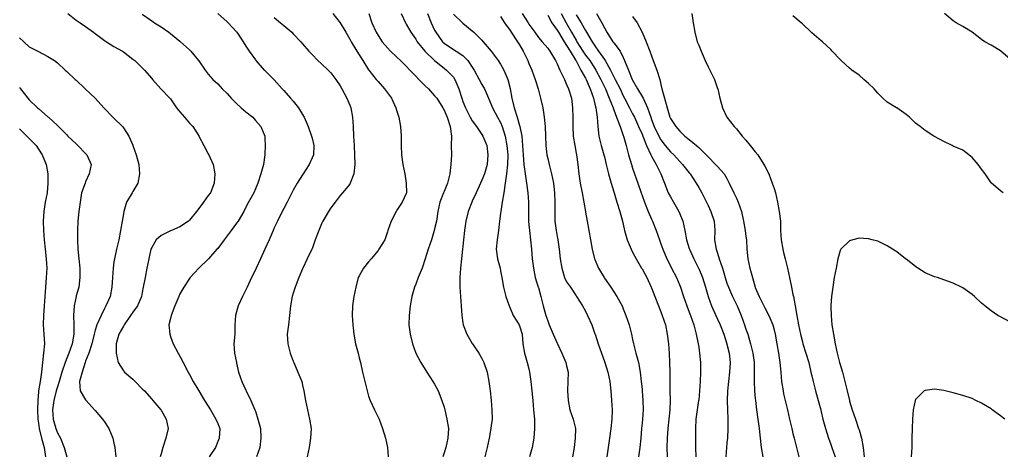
# Model space of a CAD drawing. Extents: x -280806 to 176394, y -263086 to 194114.
# Drawn here: x -280806 to -176438, y -73311 to -27130 of the extents above; entities that cross this region are included whole.
import ezdxf

# ---------------------------------------------------------------- set-up
doc = ezdxf.new("R2010")
doc.units = 0

msp = doc.modelspace()

# ---------------------------------------------------------------- linework, layer by layer
at = {"layer": 'CONTOURS'}
for points in [[(-275665.0519, -26464.7477, 466344), (-274790.3674, -27174.6574, 466344), (-274367.0306, -27467.3873, 466344), (-273787.7278, -27857.5922, 466344), (-272965.3469, -28469.9964, 466344), (-272785.0882, -28603.4378, 466344), (-271782.479, -29340.2614, 466344), (-271581.5549, -29472.636, 466344), (-270779.8394, -29987.1994, 466344), (-269881.5938, -30475.2756, 466344), (-269777.1998, -30536.9366, 466344), (-268774.5602, -31313.567, 466344), (-268572.2645, -31477.9152, 466344), (-267771.9511, -32239.6104, 466344), (-267536.0664, -32480.5243, 466344), (-266769.3115, -33380.5378, 466344), (-266685.0343, -33483.1639, 466344), (-265795.6584, -34485.8035, 466344), (-265766.6719, -34517.2284, 466344), (-264823.7731, -35488.4431, 466344), (-264764.0628, -35553.5789, 466344), (-264114.1073, -36491.0522, 466344), (-263761.4232, -36924.7217, 466344), (-263282.8567, -37493.6918, 466344), (-262758.7836, -38127.2491, 466344), (-262405.0022, -38496.3314, 466344), (-261756.144, -39478.0618, 466344), (-261739.0447, -39498.971, 466344), (-261230.364, -40501.5802, 466344), (-260753.5349, -41375.5942, 466344), (-260678.5236, -41504.2198, 466344), (-260237.2646, -42506.8594, 466344), (-260043.0461, -43509.499, 466344), (-260122.9342, -44512.1081, 466344), (-260517.6197, -45514.7477, 466344), (-260753.5349, -45816.1034, 466344), (-261253.0716, -46517.3873, 466344), (-261756.144, -47183.8325, 466344), (-261993.3698, -47519.9964, 466344), (-262758.7836, -48421.8996, 466344), (-262865.7684, -48522.636, 466344), (-263761.4232, -49130.0414, 466344), (-264656.0722, -49525.2756, 466344), (-264764.0628, -49571.7576, 466344), (-265766.6719, -50057.5174, 466344), (-266297.3287, -50527.9152, 466344), (-266769.3115, -51340.7863, 466344), (-266845.0848, -51530.5243, 466344), (-267075.0564, -52533.1639, 466344), (-267274.5175, -53535.8035, 466344), (-267463.463, -54538.4431, 466344), (-267656.8586, -55541.0522, 466344), (-267771.9511, -56110.7234, 466344), (-267854.7043, -56543.6918, 466344), (-268263.4106, -57546.3314, 466344), (-268774.5602, -58190.4043, 466344), (-269019.6194, -58548.971, 466344), (-269700.055, -59551.5802, 466344), (-269777.1998, -59688.7706, 466344), (-270247.2014, -60554.2198, 466344), (-270544.8386, -61556.8594, 466344), (-270542.4307, -62559.499, 466344), (-270333.4294, -63562.1081, 466344), (-269777.1998, -64424.6006, 466344), (-269652.4147, -64564.7477, 466344), (-268774.5602, -65322.5719, 466344), (-268528.4342, -65567.3873, 466344), (-267771.9511, -66342.4327, 466344), (-267548.1974, -66569.9964, 466344), (-266769.3115, -67439.5908, 466344), (-266649.4642, -67572.636, 466344), (-265798.1882, -68575.2756, 466344), (-265766.6719, -68621.7576, 466344), (-265218.7634, -69577.9152, 466344), (-265033.0183, -70580.5243, 466344), (-265278.6566, -71583.1639, 466344), (-265568.3386, -72585.8035, 466344), (-265766.6719, -73239.4471, 466344), (-265872.4985, -73588.4431, 466344)], [(-267771.9511, -26539.7285, 469392), (-266769.3115, -27259.9099, 469392), (-266464.9992, -27467.3873, 469392), (-265766.6719, -27900.8738, 469392), (-264931.9162, -28469.9964, 469392), (-264764.0628, -28597.3723, 469392), (-263761.4232, -29413.9315, 469392), (-263689.6428, -29472.636, 469392), (-262758.7836, -30334.3361, 469392), (-262615.2228, -30475.2756, 469392), (-261785.1914, -31477.9152, 469392), (-261756.144, -31522.6294, 469392), (-261090.3694, -32480.5243, 469392), (-260753.5349, -32905.5374, 469392), (-260255.5222, -33483.1639, 469392), (-259750.8953, -33959.7492, 469392), (-259261.6303, -34485.8035, 469392), (-258748.2557, -34988.7235, 469392), (-258315.0739, -35488.4431, 469392), (-257745.6161, -36041.137, 469392), (-257271.1644, -36491.0522, 469392), (-256743.007, -36916.1263, 469392), (-256026.0564, -37493.6918, 469392), (-255740.3674, -37832.5685, 469392), (-255178.8343, -38496.3314, 469392), (-254753.303, -39498.971, 469392), (-254737.7278, -39715.1962, 469392), (-254692.3126, -40501.5802, 469392), (-254737.7278, -41433.75, 469392), (-254741.3549, -41504.2198, 469392), (-254892.3833, -42506.8594, 469392), (-255149.0249, -43509.499, 469392), (-255489.1817, -44512.1081, 469392), (-255740.3674, -45109.7599, 469392), (-255908.7694, -45514.7477, 469392), (-256474.9963, -46517.3873, 469392), (-256743.007, -47041.8871, 469392), (-256983.6161, -47519.9964, 469392), (-257588.1869, -48522.636, 469392), (-257745.6161, -48750.3521, 469392), (-258332.6304, -49525.2756, 469392), (-258748.2557, -50109.2724, 469392), (-259052.9033, -50527.9152, 469392), (-259750.8953, -51437.987, 469392), (-259848.157, -51530.5243, 469392), (-260718.1781, -52533.1639, 469392), (-260753.5349, -52573.6718, 469392), (-261742.6718, -53535.8035, 469392), (-261756.144, -53548.9099, 469392), (-262693.0687, -54538.4431, 469392), (-262758.7836, -54613.302, 469392), (-263345.0359, -55541.0522, 469392), (-263761.4232, -56256.4788, 469392), (-263895.9924, -56543.6918, 469392), (-264318.6586, -57546.3314, 469392), (-264688.32, -58548.971, 469392), (-264764.0628, -58893.395, 469392), (-264929.874, -59551.5802, 469392), (-264856.021, -60554.2198, 469392), (-264764.0628, -60786.3554, 469392), (-264483.3725, -61556.8594, 469392), (-263947.1683, -62559.499, 469392), (-263761.4232, -62869.7854, 469392), (-263424.2839, -63562.1081, 469392), (-262906.4592, -64564.7477, 469392), (-262758.7836, -64823.1266, 469392), (-262361.5987, -65567.3873, 469392), (-261756.144, -66545.3381, 469392), (-261741.5746, -66569.9964, 469392), (-261145.3553, -67572.636, 469392), (-260753.5349, -68203.6939, 469392), (-260528.7449, -68575.2756, 469392), (-259939.0788, -69577.9152, 469392), (-259750.8953, -70036.0296, 469392), (-259524.7642, -70580.5243, 469392), (-259609.4681, -71583.1639, 469392), (-259750.8953, -71954.7761, 469392), (-260001.3799, -72585.8035, 469392), (-260640.6979, -73588.4431, 469392)], [(-259726.5418, -26464.7477, 472440), (-258748.2557, -27356.4706, 472440), (-258636.2417, -27467.3873, 472440), (-257745.6161, -28440.2479, 472440), (-257723.3657, -28469.9964, 472440), (-257049.6053, -29472.636, 472440), (-256743.007, -29958.5482, 472440), (-256409.8301, -30475.2756, 472440), (-255740.3674, -31411.5298, 472440), (-255686.2349, -31477.9152, 472440), (-254798.4134, -32480.5243, 472440), (-254737.7278, -32547.245, 472440), (-253777.1506, -33483.1639, 472440), (-253735.0882, -33527.5428, 472440), (-252891.1884, -34485.8035, 472440), (-252732.479, -34658.5032, 472440), (-252009.1582, -35488.4431, 472440), (-251729.8394, -35785.2574, 472440), (-251172.4822, -36491.0522, 472440), (-250727.1998, -37213.4282, 472440), (-250561.663, -37493.6918, 472440), (-250118.057, -38496.3314, 472440), (-249771.408, -39498.971, 472440), (-249724.5602, -39704.4062, 472440), (-249535.7062, -40501.5802, 472440), (-249580.207, -41504.2198, 472440), (-249724.5602, -41811.6106, 472440), (-250038.5957, -42506.8594, 472440), (-250646.9155, -43509.499, 472440), (-250727.1998, -43628.371, 472440), (-251294.6155, -44512.1081, 472440), (-251729.8394, -45247.4381, 472440), (-251865.0182, -45514.7477, 472440), (-252349.5893, -46517.3873, 472440), (-252732.479, -47180.5102, 472440), (-252908.6839, -47519.9964, 472440), (-253397.9489, -48522.636, 472440), (-253735.0882, -49256.6858, 472440), (-253852.8019, -49525.2756, 472440), (-254278.5466, -50527.9152, 472440), (-254737.7278, -51528.025, 472440), (-254738.9774, -51530.5243, 472440), (-255191.1482, -52533.1639, 472440), (-255658.4981, -53535.8035, 472440), (-255740.3674, -53716.8852, 472440), (-256150.872, -54538.4431, 472440), (-256613.6803, -55541.0522, 472440), (-256743.007, -55819.7918, 472440), (-257108.9498, -56543.6918, 472440), (-257580.9631, -57546.3314, 472440), (-257745.6161, -58182.51, 472440), (-257841.1709, -58548.971, 472440), (-257921.7905, -59551.5802, 472440), (-257943.4618, -60554.2198, 472440), (-258041.2416, -61556.8594, 472440), (-257955.1661, -62559.499, 472440), (-257766.0072, -63562.1081, 472440), (-257745.6161, -63631.2672, 472440), (-257532.1951, -64564.7477, 472440), (-257195.2997, -65567.3873, 472440), (-256743.007, -66502.2698, 472440), (-256711.3992, -66569.9964, 472440), (-256214.2399, -67572.636, 472440), (-255797.7002, -68575.2756, 472440), (-255740.3674, -68737.5206, 472440), (-255469.5526, -69577.9152, 472440), (-255204.2851, -70580.5243, 472440), (-255153.7798, -71583.1639, 472440), (-255270.4572, -72585.8035, 472440), (-255626.1283, -73588.4431, 472440)], [(-253735.0882, -26913.8705, 475488), (-253056.6948, -27467.3873, 475488), (-252732.479, -27742.5912, 475488), (-251881.386, -28469.9964, 475488), (-251729.8394, -28620.5066, 475488), (-250916.9074, -29472.636, 475488), (-250727.1998, -29707.3015, 475488), (-250053.5309, -30475.2756, 475488), (-249724.5602, -30839.2982, 475488), (-249106.4563, -31477.9152, 475488), (-248721.9511, -31822.3392, 475488), (-248002.806, -32480.5243, 475488), (-247719.3115, -32770.572, 475488), (-247176.9809, -33483.1639, 475488), (-246716.6719, -34163.7823, 475488), (-246537.6934, -34485.8035, 475488), (-246009.1397, -35488.4431, 475488), (-245714.0628, -36231.1798, 475488), (-245605.554, -36491.0522, 475488), (-245424.1066, -37493.6918, 475488), (-245363.9695, -38496.3314, 475488), (-245319.2858, -39498.971, 475488), (-245237.1422, -40501.5802, 475488), (-245194.6531, -41504.2198, 475488), (-245176.7614, -42506.8594, 475488), (-245276.5224, -43509.499, 475488), (-245655.6936, -44512.1081, 475488), (-245714.0628, -44595.9586, 475488), (-246468.5952, -45514.7477, 475488), (-246716.6719, -45807.4776, 475488), (-247263.9708, -46517.3873, 475488), (-247719.3115, -47115.6182, 475488), (-247986.0115, -47519.9964, 475488), (-248567.8138, -48522.636, 475488), (-248721.9511, -48830.8193, 475488), (-249010.7491, -49525.2756, 475488), (-249374.5889, -50527.9152, 475488), (-249724.5602, -51460.4508, 475488), (-249757.0519, -51530.5243, 475488), (-250248.6334, -52533.1639, 475488), (-250707.3574, -53535.8035, 475488), (-250727.1998, -53584.8154, 475488), (-251133.4373, -54538.4431, 475488), (-251511.6941, -55541.0522, 475488), (-251729.8394, -56195.0006, 475488), (-251847.5532, -56543.6918, 475488), (-252011.8099, -57546.3314, 475488), (-252119.4348, -58548.971, 475488), (-252227.4254, -59551.5802, 475488), (-252377.8747, -60554.2198, 475488), (-252292.3783, -61556.8594, 475488), (-252030.0979, -62559.499, 475488), (-251729.8394, -63404.3741, 475488), (-251661.2899, -63562.1081, 475488), (-251240.1173, -64564.7477, 475488), (-250816.5977, -65567.3873, 475488), (-250727.1998, -65957.6532, 475488), (-250599.1534, -66569.9964, 475488), (-250400.4847, -67572.636, 475488), (-250200.8712, -68575.2756, 475488), (-249997.5086, -69577.9152, 475488), (-249829.2286, -70580.5243, 475488), (-249881.2884, -71583.1639, 475488), (-250017.1073, -72585.8035, 475488), (-250227.907, -73588.4431, 475488)], [(-247500.5261, -26464.7477, 478536), (-246719.6285, -27467.3873, 478536), (-246716.6719, -27471.7459, 478536), (-246145.111, -28469.9964, 478536), (-245714.0628, -29195.5728, 478536), (-245567.1492, -29472.636, 478536), (-244964.5291, -30475.2756, 478536), (-244711.4232, -30857.2205, 478536), (-244324.0529, -31477.9152, 478536), (-243708.7836, -32460.6514, 478536), (-243693.9703, -32480.5243, 478536), (-242891.31, -33483.1639, 478536), (-242706.144, -33700.8826, 478536), (-242033.5418, -34485.8035, 478536), (-241703.5349, -34916.2421, 478536), (-241272.5782, -35488.4431, 478536), (-240807.3924, -36491.0522, 478536), (-240700.8953, -36867.6936, 478536), (-240501.7694, -37493.6918, 478536), (-240324.3454, -38496.3314, 478536), (-240254.5462, -39498.971, 478536), (-240244.2439, -40501.5802, 478536), (-240222.5117, -41504.2198, 478536), (-240067.7647, -42506.8594, 478536), (-239863.7011, -43509.499, 478536), (-239698.2557, -44500.6781, 478536), (-239696.6402, -44512.1081, 478536), (-239673.0487, -45514.7477, 478536), (-239698.2557, -45583.9373, 478536), (-240153.5659, -46517.3873, 478536), (-240700.8953, -47386.8598, 478536), (-240792.061, -47519.9964, 478536), (-241324.6685, -48522.636, 478536), (-241658.2111, -49525.2756, 478536), (-241703.5349, -49680.4188, 478536), (-241998.0936, -50527.9152, 478536), (-242603.3959, -51530.5243, 478536), (-242706.144, -51654.9132, 478536), (-243442.5408, -52533.1639, 478536), (-243708.7836, -52851.2227, 478536), (-244258.4904, -53535.8035, 478536), (-244711.4232, -54362.4516, 478536), (-244803.4118, -54538.4431, 478536), (-245060.4192, -55541.0522, 478536), (-245265.3058, -56543.6918, 478536), (-245432.8543, -57546.3314, 478536), (-245460.012, -58548.971, 478536), (-245377.1369, -59551.5802, 478536), (-245283.5023, -60554.2198, 478536), (-245083.7059, -61556.8594, 478536), (-244832.9165, -62559.499, 478536), (-244711.4232, -63046.9046, 478536), (-244579.5667, -63562.1081, 478536), (-244338.409, -64564.7477, 478536), (-244098.9886, -65567.3873, 478536), (-243873.5585, -66569.9964, 478536), (-243708.7836, -67137.1682, 478536), (-243540.1987, -67572.636, 478536), (-243074.6167, -68575.2756, 478536), (-242706.144, -69353.0338, 478536), (-242593.0327, -69577.9152, 478536), (-242213.4348, -70580.5243, 478536), (-241917.5654, -71583.1639, 478536), (-241703.5349, -72581.7192, 478536), (-241702.7424, -72585.8035, 478536), (-241626.9996, -73588.4431, 478536)], [(-243696.7135, -26464.7477, 481584), (-243353.8745, -27467.3873, 481584), (-242902.1914, -28469.9964, 481584), (-242706.144, -28810.519, 481584), (-242271.3163, -29472.636, 481584), (-241703.5349, -30136.5818, 481584), (-241374.8995, -30475.2756, 481584), (-240700.8953, -31117.2758, 481584), (-240299.6566, -31477.9152, 481584), (-239698.2557, -32071.3303, 481584), (-239309.9405, -32480.5243, 481584), (-238695.6161, -33136.6673, 481584), (-238352.9904, -33483.1639, 481584), (-237693.007, -34155.7661, 481584), (-237350.2594, -34485.8035, 481584), (-236690.3674, -35213.3916, 481584), (-236467.1318, -35488.4431, 481584), (-235824.9792, -36491.0522, 481584), (-235687.7278, -36755.4662, 481584), (-235367.7792, -37493.6918, 481584), (-235026.8299, -38496.3314, 481584), (-234879.8858, -39498.971, 481584), (-234927.9833, -40501.5802, 481584), (-234901.8924, -41504.2198, 481584), (-234954.4094, -42506.8594, 481584), (-235080.0175, -43509.499, 481584), (-235315.7803, -44512.1081, 481584), (-235687.7278, -45399.1675, 481584), (-235733.2649, -45514.7477, 481584), (-236143.3733, -46517.3873, 481584), (-236329.789, -47519.9964, 481584), (-236502.2143, -48522.636, 481584), (-236690.3674, -49347.181, 481584), (-236736.0569, -49525.2756, 481584), (-237024.3367, -50527.9152, 481584), (-237387.7193, -51530.5243, 481584), (-237690.2942, -52533.1639, 481584), (-237693.007, -52542.3994, 481584), (-238028.5308, -53535.8035, 481584), (-238425.5023, -54538.4431, 481584), (-238695.6161, -55232.046, 481584), (-238819.7306, -55541.0522, 481584), (-239097.2815, -56543.6918, 481584), (-239297.4742, -57546.3314, 481584), (-239412.3228, -58548.971, 481584), (-239418.7846, -59551.5802, 481584), (-239301.6499, -60554.2198, 481584), (-239057.3832, -61556.8594, 481584), (-238700.5538, -62559.499, 481584), (-238695.6161, -62570.9594, 481584), (-238171.2077, -63562.1081, 481584), (-237693.007, -64303.5341, 481584), (-237519.5453, -64564.7477, 481584), (-236863.4633, -65567.3873, 481584), (-236690.3674, -65852.1924, 481584), (-236313.4517, -66569.9964, 481584), (-235911.7558, -67572.636, 481584), (-235687.7278, -68290.2571, 481584), (-235610.5829, -68575.2756, 481584), (-235381.4647, -69577.9152, 481584), (-235217.8176, -70580.5243, 481584), (-235292.6155, -71583.1639, 481584), (-235508.9016, -72585.8035, 481584), (-235687.7278, -73161.9365, 481584), (-235832.5687, -73588.4431, 481584)], [(-240261.9223, -26464.7477, 484632), (-239779.5763, -27467.3873, 484632), (-239698.2557, -27605.9494, 484632), (-239224.6574, -28469.9964, 484632), (-238695.6161, -29201.7298, 484632), (-238530.4145, -29472.636, 484632), (-237718.4578, -30475.2756, 484632), (-237693.007, -30502.7381, 484632), (-236690.3674, -31475.3549, 484632), (-236686.9841, -31477.9152, 484632), (-235687.7278, -32274.7843, 484632), (-235418.4065, -32480.5243, 484632), (-234685.0882, -33239.2934, 484632), (-234527.9942, -33483.1639, 484632), (-234098.653, -34485.8035, 484632), (-233795.2855, -35488.4431, 484632), (-233682.479, -35830.9164, 484632), (-233420.8082, -36491.0522, 484632), (-232902.5873, -37493.6918, 484632), (-232679.8394, -37882.0985, 484632), (-232237.8185, -38496.3314, 484632), (-231677.1998, -39321.7908, 484632), (-231550.7383, -39498.971, 484632), (-231155.1384, -40501.5802, 484632), (-231025.446, -41504.2198, 484632), (-231096.4339, -42506.8594, 484632), (-231390.8098, -43509.499, 484632), (-231677.1998, -44167.4707, 484632), (-231828.7159, -44512.1081, 484632), (-232280.4295, -45514.7477, 484632), (-232679.8394, -46406.562, 484632), (-232732.6003, -46517.3873, 484632), (-233129.6328, -47519.9964, 484632), (-233386.7011, -48522.636, 484632), (-233528.0064, -49525.2756, 484632), (-233618.8673, -50527.9152, 484632), (-233682.479, -51214.1724, 484632), (-233716.6776, -51530.5243, 484632), (-233828.6306, -52533.1639, 484632), (-233933.8171, -53535.8035, 484632), (-234013.7966, -54538.4431, 484632), (-234016.9361, -55541.0522, 484632), (-233936.987, -56543.6918, 484632), (-233877.612, -57546.3314, 484632), (-233805.7097, -58548.971, 484632), (-233682.479, -59344.2552, 484632), (-233648.189, -59551.5802, 484632), (-233279.0458, -60554.2198, 484632), (-232679.8394, -61519.7957, 484632), (-232655.0897, -61556.8594, 484632), (-231994.5271, -62559.499, 484632), (-231677.1998, -63112.3452, 484632), (-231460.7309, -63562.1081, 484632), (-231106.0351, -64564.7477, 484632), (-230909.5915, -65567.3873, 484632), (-230775.7234, -66569.9964, 484632), (-230674.5602, -67539.1385, 484632), (-230671.3294, -67572.636, 484632), (-230606.8032, -68575.2756, 484632), (-230582.9678, -69577.9152, 484632), (-230674.5602, -70249.0238, 484632), (-230720.5241, -70580.5243, 484632), (-230895.3269, -71583.1639, 484632), (-231089.2406, -72585.8035, 484632), (-231335.1228, -73588.4431, 484632)], [(-237428.6234, -26464.7477, 487680), (-237044.7888, -27467.3873, 487680), (-236690.3674, -28241.7622, 487680), (-236574.6043, -28469.9964, 487680), (-235859.2997, -29472.636, 487680), (-235687.7278, -29645.4271, 487680), (-234685.0882, -30308.4586, 487680), (-234415.523, -30475.2756, 487680), (-233682.479, -30939.547, 487680), (-233153.712, -31477.9152, 487680), (-232679.8394, -32181.8508, 487680), (-232490.1014, -32480.5243, 487680), (-231946.5821, -33483.1639, 487680), (-231677.1998, -34029.9751, 487680), (-231403.0932, -34485.8035, 487680), (-230961.8038, -35488.4431, 487680), (-230674.5602, -36145.8662, 487680), (-230550.9638, -36491.0522, 487680), (-230000.5865, -37493.6918, 487680), (-229671.9511, -38071.2574, 487680), (-229505.1036, -38496.3314, 487680), (-229178.5409, -39498.971, 487680), (-229018.6123, -40501.5802, 487680), (-228916.1081, -41504.2198, 487680), (-228946.6186, -42506.8594, 487680), (-229055.1274, -43509.499, 487680), (-229204.7842, -44512.1081, 487680), (-229337.5246, -45514.7477, 487680), (-229507.7249, -46517.3873, 487680), (-229652.5963, -47519.9964, 487680), (-229671.9511, -47712.1423, 487680), (-229779.7284, -48522.636, 487680), (-229890.4013, -49525.2756, 487680), (-230043.929, -50527.9152, 487680), (-230132.7478, -51530.5243, 487680), (-229995.0391, -52533.1639, 487680), (-229737.2393, -53535.8035, 487680), (-229671.9511, -53806.6183, 487680), (-229531.4993, -54538.4431, 487680), (-229365.2309, -55541.0522, 487680), (-229114.6548, -56543.6918, 487680), (-228781.2646, -57546.3314, 487680), (-228669.3115, -57790.7506, 487680), (-228346.3759, -58548.971, 487680), (-227708.399, -59551.5802, 487680), (-227666.6719, -59654.4806, 487680), (-227391.2546, -60554.2198, 487680), (-227299.5708, -61556.8594, 487680), (-227123.8231, -62559.499, 487680), (-226840.8163, -63562.1081, 487680), (-226664.0628, -64228.9495, 487680), (-226585.1501, -64564.7477, 487680), (-226462.1938, -65567.3873, 487680), (-226357.7693, -66569.9964, 487680), (-226264.8053, -67572.636, 487680), (-226176.9924, -68575.2756, 487680), (-226087.0154, -69577.9152, 487680), (-226057.6327, -70580.5243, 487680), (-226134.4728, -71583.1639, 487680), (-226309.2756, -72585.8035, 487680), (-226604.4439, -73588.4431, 487680)], [(-234685.0882, -26546.2817, 490728), (-233739.5376, -27467.3873, 490728), (-233682.479, -27513.2292, 490728), (-232679.8394, -28331.099, 490728), (-232526.9822, -28469.9964, 490728), (-231677.1998, -29296.8578, 490728), (-231517.1189, -29472.636, 490728), (-230681.6011, -30475.2756, 490728), (-230674.5602, -30485.3035, 490728), (-229937.4319, -31477.9152, 490728), (-229671.9511, -31854.6175, 490728), (-229329.5998, -32480.5243, 490728), (-228913.944, -33483.1639, 490728), (-228669.3115, -34427.0076, 490728), (-228654.7421, -34485.8035, 490728), (-228478.6286, -35488.4431, 490728), (-228228.5707, -36491.0522, 490728), (-227912.4322, -37493.6918, 490728), (-227666.6719, -38373.7714, 490728), (-227629.6997, -38496.3314, 490728), (-227414.389, -39498.971, 490728), (-227356.0502, -40501.5802, 490728), (-227289.299, -41504.2198, 490728), (-227198.4686, -42506.8594, 490728), (-227069.4468, -43509.499, 490728), (-226909.4878, -44512.1081, 490728), (-226768.9445, -45514.7477, 490728), (-226712.6479, -46517.3873, 490728), (-226715.0558, -47519.9964, 490728), (-226699.7549, -48522.636, 490728), (-226664.0628, -48931.83, 490728), (-226614.4414, -49525.2756, 490728), (-226494.8683, -50527.9152, 490728), (-226403.5198, -51530.5243, 490728), (-226314.701, -52533.1639, 490728), (-226189.9464, -53535.8035, 490728), (-225985.3646, -54538.4431, 490728), (-225670.049, -55541.0522, 490728), (-225661.4232, -55574.4583, 490728), (-225404.0806, -56543.6918, 490728), (-225137.6549, -57546.3314, 490728), (-224852.7888, -58548.971, 490728), (-224658.7836, -59130.1027, 490728), (-224497.7882, -59551.5802, 490728), (-224069.4833, -60554.2198, 490728), (-223656.144, -61499.2217, 490728), (-223627.0966, -61556.8594, 490728), (-223148.2253, -62559.499, 490728), (-222734.7336, -63562.1081, 490728), (-222653.5349, -63899.0645, 490728), (-222482.2678, -64564.7477, 490728), (-222510.5532, -65567.3873, 490728), (-222548.6227, -66569.9964, 490728), (-222498.1174, -67572.636, 490728), (-222315.5726, -68575.2756, 490728), (-221962.1266, -69577.9152, 490728), (-221720.2068, -70580.5243, 490728), (-221730.8748, -71583.1639, 490728), (-221867.0594, -72585.8035, 490728), (-222036.1625, -73588.4431, 490728)], [(-229671.9511, -26809.446, 493776), (-229255.4114, -27467.3873, 493776), (-228669.3115, -28286.263, 493776), (-228547.7268, -28469.9964, 493776), (-227878.0507, -29472.636, 493776), (-227666.6719, -29818.2182, 493776), (-227273.9371, -30475.2756, 493776), (-226795.4011, -31477.9152, 493776), (-226664.0628, -31795.5168, 493776), (-226365.816, -32480.5243, 493776), (-225999.233, -33483.1639, 493776), (-225691.6289, -34485.8035, 493776), (-225661.4232, -34613.9719, 493776), (-225427.2758, -35488.4431, 493776), (-225192.1836, -36491.0522, 493776), (-225035.6993, -37493.6918, 493776), (-224944.9908, -38496.3314, 493776), (-224899.728, -39498.971, 493776), (-224883.025, -40501.5802, 493776), (-224749.1263, -41504.2198, 493776), (-224658.7836, -41879.0933, 493776), (-224512.571, -42506.8594, 493776), (-224267.1156, -43509.499, 493776), (-224061.1013, -44512.1081, 493776), (-223940.431, -45514.7477, 493776), (-223903.1539, -46517.3873, 493776), (-223925.6482, -47519.9964, 493776), (-223906.8725, -48522.636, 493776), (-223766.9083, -49525.2756, 493776), (-223656.144, -50170.6286, 493776), (-223586.741, -50527.9152, 493776), (-223457.1096, -51530.5243, 493776), (-223344.0898, -52533.1639, 493776), (-223181.2351, -53535.8035, 493776), (-222894.6622, -54538.4431, 493776), (-222653.5349, -54975.6787, 493776), (-222253.5458, -55541.0522, 493776), (-221650.8953, -56475.569, 493776), (-221602.0358, -56543.6918, 493776), (-220974.5441, -57546.3314, 493776), (-220648.2557, -58114.1434, 493776), (-220428.251, -58548.971, 493776), (-219983.3345, -59551.5802, 493776), (-219645.6161, -60504.2021, 493776), (-219629.6446, -60554.2198, 493776), (-219302.4113, -61556.8594, 493776), (-218940.4918, -62559.499, 493776), (-218643.007, -63444.6686, 493776), (-218602.2552, -63562.1081, 493776), (-218288.1588, -64564.7477, 493776), (-218067.1178, -65567.3873, 493776), (-217953.4884, -66569.9964, 493776), (-217878.2638, -67572.636, 493776), (-217821.2357, -68575.2756, 493776), (-217862.8714, -69577.9152, 493776), (-217966.5948, -70580.5243, 493776), (-218087.0518, -71583.1639, 493776), (-218229.6677, -72585.8035, 493776), (-218392.0651, -73588.4431, 493776)], [(-227364.4322, -26464.7477, 496824), (-226750.9003, -27467.3873, 496824), (-226664.0628, -27603.6024, 496824), (-226046.4161, -28469.9964, 496824), (-225661.4232, -29016.6552, 496824), (-225250.3394, -29472.636, 496824), (-224658.7836, -30167.0923, 496824), (-224428.5682, -30475.2756, 496824), (-223831.9222, -31477.9152, 496824), (-223656.144, -31817.7672, 496824), (-223360.0613, -32480.5243, 496824), (-222897.3749, -33483.1639, 496824), (-222653.5349, -34024.763, 496824), (-222462.5472, -34485.8035, 496824), (-222144.1836, -35488.4431, 496824), (-222018.6365, -36491.0522, 496824), (-221987.0287, -37493.6918, 496824), (-221989.6195, -38496.3314, 496824), (-221958.7738, -39498.971, 496824), (-221799.7596, -40501.5802, 496824), (-221650.8953, -41324.845, 496824), (-221617.8245, -41504.2198, 496824), (-221467.4057, -42506.8594, 496824), (-221340.7613, -43509.499, 496824), (-221203.9366, -44512.1081, 496824), (-221019.8374, -45514.7477, 496824), (-220834.6104, -46517.3873, 496824), (-220659.96, -47519.9964, 496824), (-220648.2557, -47589.247, 496824), (-220478.8174, -48522.636, 496824), (-220295.9983, -49525.2756, 496824), (-220107.8758, -50527.9152, 496824), (-219951.8182, -51530.5243, 496824), (-219686.6117, -52533.1639, 496824), (-219645.6161, -52627.9262, 496824), (-219262.7263, -53535.8035, 496824), (-218670.3475, -54538.4431, 496824), (-218643.007, -54583.4621, 496824), (-217960.0111, -55541.0522, 496824), (-217640.3674, -56036.017, 496824), (-217305.9713, -56543.6918, 496824), (-216765.317, -57546.3314, 496824), (-216637.7278, -57837.5678, 496824), (-216348.4116, -58548.971, 496824), (-216014.6251, -59551.5802, 496824), (-215757.6482, -60554.2198, 496824), (-215635.0882, -61103.6522, 496824), (-215542.1546, -61556.8594, 496824), (-215293.7122, -62559.499, 496824), (-215030.7002, -63562.1081, 496824), (-214850.9902, -64564.7477, 496824), (-214718.7984, -65567.3873, 496824), (-214632.479, -66396.3823, 496824), (-214614.2825, -66569.9964, 496824), (-214546.2816, -67572.636, 496824), (-214531.8036, -68575.2756, 496824), (-214599.8959, -69577.9152, 496824), (-214632.479, -69997.5029, 496824), (-214682.009, -70580.5243, 496824), (-214778.905, -71583.1639, 496824), (-214886.2555, -72585.8035, 496824), (-215001.348, -73588.4431, 496824)], [(-224658.7836, -26645.4026, 499872), (-224221.7918, -27467.3873, 499872), (-223656.144, -28239.781, 499872), (-223521.27, -28469.9964, 499872), (-222922.2161, -29472.636, 499872), (-222653.5349, -29872.3812, 499872), (-222274.9428, -30475.2756, 499872), (-221668.1165, -31477.9152, 499872), (-221650.8953, -31509.3096, 499872), (-221137.0025, -32480.5243, 499872), (-220648.2557, -33350.2406, 499872), (-220578.426, -33483.1639, 499872), (-220170.055, -34485.8035, 499872), (-219810.5738, -35488.4431, 499872), (-219645.6161, -36119.5925, 499872), (-219554.9076, -36491.0522, 499872), (-219412.4746, -37493.6918, 499872), (-219332.0074, -38496.3314, 499872), (-219246.5719, -39498.971, 499872), (-218986.2727, -40501.5802, 499872), (-218688.0564, -41504.2198, 499872), (-218643.007, -41691.7632, 499872), (-218442.0828, -42506.8594, 499872), (-218203.3634, -43509.499, 499872), (-217923.3132, -44512.1081, 499872), (-217640.3674, -45411.329, 499872), (-217608.5767, -45514.7477, 499872), (-217319.7787, -46517.3873, 499872), (-217013.3633, -47519.9964, 499872), (-216713.5925, -48522.636, 499872), (-216637.7278, -48872.8207, 499872), (-216487.9795, -49525.2756, 499872), (-216226.8269, -50527.9152, 499872), (-215802.6367, -51530.5243, 499872), (-215635.0882, -51838.7381, 499872), (-215270.4864, -52533.1639, 499872), (-214678.2295, -53535.8035, 499872), (-214632.479, -53607.9802, 499872), (-214136.417, -54538.4431, 499872), (-213662.7883, -55541.0522, 499872), (-213629.8394, -55622.4338, 499872), (-213274.9913, -56543.6918, 499872), (-212880.5191, -57546.3314, 499872), (-212627.1998, -58173.2746, 499872), (-212481.3835, -58548.971, 499872), (-212160.3072, -59551.5802, 499872), (-211962.7054, -60554.2198, 499872), (-211814.2068, -61556.8594, 499872), (-211736.6657, -62559.499, 499872), (-211726.5158, -63562.1081, 499872), (-211692.8354, -64564.7477, 499872), (-211680.3386, -65567.3873, 499872), (-211665.7997, -66569.9964, 499872), (-211663.1479, -67572.636, 499872), (-211692.6526, -68575.2756, 499872), (-211798.0829, -69577.9152, 499872), (-211890.5287, -70580.5243, 499872), (-211953.7138, -71583.1639, 499872), (-211985.4739, -72585.8035, 499872), (-211978.5854, -73588.4431, 499872)], [(-223223.328, -26464.7477, 502920), (-222697.8528, -27467.3873, 502920), (-222653.5349, -27542.0938, 502920), (-222130.0409, -28469.9964, 502920), (-221650.8953, -29315.725, 502920), (-221553.1459, -29472.636, 502920), (-220915.5348, -30475.2756, 502920), (-220648.2557, -30889.7731, 502920), (-220197.9442, -31477.9152, 502920), (-219645.6161, -32326.7222, 502920), (-219545.916, -32480.5243, 502920), (-219009.6204, -33483.1639, 502920), (-218643.007, -34260.0686, 502920), (-218532.5474, -34485.8035, 502920), (-218127.4378, -35488.4431, 502920), (-217724.035, -36491.0522, 502920), (-217640.3674, -36725.1996, 502920), (-217336.3598, -37493.6918, 502920), (-216962.7665, -38496.3314, 502920), (-216637.7278, -39425.4838, 502920), (-216610.631, -39498.971, 502920), (-216329.5445, -40501.5802, 502920), (-216061.4119, -41504.2198, 502920), (-215766.335, -42506.8594, 502920), (-215635.0882, -42903.8309, 502920), (-215425.4772, -43509.499, 502920), (-215077.3651, -44512.1081, 502920), (-214744.9807, -45514.7477, 502920), (-214632.479, -45823.0529, 502920), (-214380.3485, -46517.3873, 502920), (-213974.6292, -47519.9964, 502920), (-213629.8394, -48328.6918, 502920), (-213540.8378, -48522.636, 502920), (-213141.367, -49525.2756, 502920), (-212787.2198, -50527.9152, 502920), (-212627.1998, -50954.7266, 502920), (-212417.2536, -51530.5243, 502920), (-211999.6776, -52533.1639, 502920), (-211624.5602, -53286.0199, 502920), (-211500.3542, -53535.8035, 502920), (-210972.0139, -54538.4431, 502920), (-210621.9511, -55387.2502, 502920), (-210560.8082, -55541.0522, 502920), (-210222.8155, -56543.6918, 502920), (-209881.6529, -57546.3314, 502920), (-209619.3115, -58214.9407, 502920), (-209494.374, -58548.971, 502920), (-209124.9564, -59551.5802, 502920), (-208882.5185, -60554.2198, 502920), (-208672.4808, -61556.8594, 502920), (-208616.6719, -61921.1868, 502920), (-208512.095, -62559.499, 502920), (-208421.1732, -63562.1081, 502920), (-208439.1564, -64564.7477, 502920), (-208472.471, -65567.3873, 502920), (-208526.2073, -66569.9964, 502920), (-208616.6719, -67537.4011, 502920), (-208619.8418, -67572.636, 502920), (-208760.4156, -68575.2756, 502920), (-208902.2695, -69577.9152, 502920), (-208960.7606, -70580.5243, 502920), (-208965.1498, -71583.1639, 502920), (-208939.9733, -72585.8035, 502920), (-208905.287, -73588.4431, 502920)], [(-221650.8953, -26618.6107, 505968), (-221119.0498, -27467.3873, 505968), (-220648.2557, -28286.4763, 505968), (-220536.3026, -28469.9964, 505968), (-219927.9828, -29472.636, 505968), (-219645.6161, -29917.5526, 505968), (-219270.3158, -30475.2756, 505968), (-218643.007, -31347.5218, 505968), (-218554.7064, -31477.9152, 505968), (-217993.2038, -32480.5243, 505968), (-217640.3674, -33206.375, 505968), (-217501.3176, -33483.1639, 505968), (-216978.4027, -34485.8035, 505968), (-216637.7278, -35211.8676, 505968), (-216492.1248, -35488.4431, 505968), (-215964.3636, -36491.0522, 505968), (-215635.0882, -37143.1109, 505968), (-215457.3898, -37493.6918, 505968), (-215006.1943, -38496.3314, 505968), (-214632.479, -39292.1947, 505968), (-214543.2336, -39498.971, 505968), (-214173.6636, -40501.5802, 505968), (-213697.566, -41504.2198, 505968), (-213629.8394, -41638.789, 505968), (-213136.3073, -42506.8594, 505968), (-212627.2303, -43509.499, 505968), (-212627.1998, -43509.5294, 505968), (-212265.2803, -44512.1081, 505968), (-211850.2646, -45514.7477, 505968), (-211624.5602, -45963.078, 505968), (-211298.729, -46517.3873, 505968), (-210726.9852, -47519.9964, 505968), (-210621.9511, -47751.492, 505968), (-210315.0785, -48522.636, 505968), (-210077.243, -49525.2756, 505968), (-209899.4532, -50527.9152, 505968), (-209619.3115, -51442.1933, 505968), (-209589.5021, -51530.5243, 505968), (-209126.1451, -52533.1639, 505968), (-208627.6752, -53535.8035, 505968), (-208616.6719, -53559.5474, 505968), (-208198.212, -54538.4431, 505968), (-207890.3945, -55541.0522, 505968), (-207614.0628, -56543.387, 505968), (-207613.9714, -56543.6918, 505968), (-207244.889, -57546.3314, 505968), (-206790.798, -58548.971, 505968), (-206611.4232, -58942.8031, 505968), (-206346.491, -59551.5802, 505968), (-205956.8652, -60554.2198, 505968), (-205618.7506, -61556.8594, 505968), (-205608.7836, -61597.8245, 505968), (-205380.8846, -62559.499, 505968), (-205275.9115, -63562.1081, 505968), (-205342.0531, -64564.7477, 505968), (-205461.0775, -65567.3873, 505968), (-205544.6842, -66569.9964, 505968), (-205582.9366, -67572.636, 505968), (-205561.6615, -68575.2756, 505968), (-205513.3507, -69577.9152, 505968), (-205518.1361, -70580.5243, 505968), (-205569.7997, -71583.1639, 505968), (-205608.7836, -72095.4413, 505968), (-205648.56, -72585.8035, 505968), (-205722.413, -73588.4431, 505968)], [(-219476.6045, -26464.7477, 509016), (-218900.8068, -27467.3873, 509016), (-218643.007, -27990.2717, 509016), (-218366.6753, -28469.9964, 509016), (-217743.9994, -29472.636, 509016), (-217640.3674, -29608.2415, 509016), (-216947.0388, -30475.2756, 509016), (-216637.7278, -31152.785, 509016), (-216489.6559, -31477.9152, 509016), (-216080.0657, -32480.5243, 509016), (-215676.1752, -33483.1639, 509016), (-215635.0882, -33568.386, 509016), (-215127.84, -34485.8035, 509016), (-214632.479, -35285.6597, 509016), (-214517.539, -35488.4431, 509016), (-214062.1678, -36491.0522, 509016), (-213720.5784, -37493.6918, 509016), (-213629.8394, -37749.1142, 509016), (-213349.2101, -38496.3314, 509016), (-212852.0508, -39498.971, 509016), (-212627.1998, -39900.4841, 509016), (-212163.3857, -40501.5802, 509016), (-211624.5602, -41158.2413, 509016), (-211253.4358, -41504.2198, 509016), (-210621.9511, -42202.8214, 509016), (-210329.3736, -42506.8594, 509016), (-209619.3115, -43404.4954, 509016), (-209539.5758, -43509.499, 509016), (-208884.5606, -44512.1081, 509016), (-208616.6719, -44969.0642, 509016), (-208299.2837, -45514.7477, 509016), (-207770.5166, -46517.3873, 509016), (-207614.0628, -46860.8969, 509016), (-207307.3121, -47519.9964, 509016), (-206976.5431, -48522.636, 509016), (-206890.681, -49525.2756, 509016), (-206933.3834, -50527.9152, 509016), (-206744.6513, -51530.5243, 509016), (-206611.4232, -51938.5296, 509016), (-206433.3895, -52533.1639, 509016), (-206092.8974, -53535.8035, 509016), (-205805.593, -54538.4431, 509016), (-205608.7836, -55130.1514, 509016), (-205460.5898, -55541.0522, 509016), (-205006.7426, -56543.6918, 509016), (-204606.144, -57391.9502, 509016), (-204537.6554, -57546.3314, 509016), (-204116.7266, -58548.971, 509016), (-203758.5562, -59551.5802, 509016), (-203603.5349, -59996.2224, 509016), (-203406.4207, -60554.2198, 509016), (-203102.5656, -61556.8594, 509016), (-202876.1906, -62559.499, 509016), (-202713.0922, -63562.1081, 509016), (-202707.7277, -64564.7477, 509016), (-202734.0319, -65567.3873, 509016), (-202689.0739, -66569.9964, 509016), (-202600.8953, -67364.1528, 509016), (-202579.224, -67572.636, 509016), (-202480.8346, -68575.2756, 509016), (-202341.8153, -69577.9152, 509016), (-202196.9134, -70580.5243, 509016), (-202079.0472, -71583.1639, 509016), (-201970.1422, -72585.8035, 509016), (-201800.1857, -73588.4431, 509016)], [(-215635.0882, -26786.8908, 512064), (-215169.1709, -27467.3873, 512064), (-214635.527, -28469.9964, 512064), (-214632.479, -28476.1534, 512064), (-214201.949, -29472.636, 512064), (-213815.5846, -30475.2756, 512064), (-213629.8394, -30973.837, 512064), (-213439.7052, -31477.9152, 512064), (-213054.1942, -32480.5243, 512064), (-212746.651, -33483.1639, 512064), (-212627.1998, -34031.4991, 512064), (-212524.4213, -34485.8035, 512064), (-212239.7381, -35488.4431, 512064), (-211980.5362, -36491.0522, 512064), (-211687.7453, -37493.6918, 512064), (-211624.5602, -37636.3382, 512064), (-211053.426, -38496.3314, 512064), (-210621.9511, -38966.4245, 512064), (-210095.653, -39498.971, 512064), (-209619.3115, -39866.5903, 512064), (-208835.7926, -40501.5802, 512064), (-208616.6719, -40718.6892, 512064), (-207810.3235, -41504.2198, 512064), (-207614.0628, -41716.6654, 512064), (-206815.3039, -42506.8594, 512064), (-206611.4232, -42734.4535, 512064), (-205909.8955, -43509.499, 512064), (-205608.7836, -44015.406, 512064), (-205364.395, -44512.1081, 512064), (-204880.5859, -45514.7477, 512064), (-204606.144, -46077.439, 512064), (-204411.4682, -46517.3873, 512064), (-204078.901, -47519.9964, 512064), (-203844.5707, -48522.636, 512064), (-203681.8075, -49525.2756, 512064), (-203603.5349, -50160.6922, 512064), (-203548.6099, -50527.9152, 512064), (-203483.4742, -51530.5243, 512064), (-203384.719, -52533.1639, 512064), (-203175.7481, -53535.8035, 512064), (-202909.7491, -54538.4431, 512064), (-202615.2209, -55541.0522, 512064), (-202600.8953, -55578.1769, 512064), (-202186.3978, -56543.6918, 512064), (-201707.0693, -57546.3314, 512064), (-201598.2557, -57755.6071, 512064), (-201160.38, -58548.971, 512064), (-200735.1535, -59551.5802, 512064), (-200595.6161, -60089.5217, 512064), (-200483.5716, -60554.2198, 512064), (-200303.4348, -61556.8594, 512064), (-200141.8908, -62559.499, 512064), (-199983.151, -63562.1081, 512064), (-199891.5281, -64564.7477, 512064), (-199798.747, -65567.3873, 512064), (-199651.9248, -66569.9964, 512064), (-199593.007, -66870.8645, 512064), (-199436.6446, -67572.636, 512064), (-199190.2747, -68575.2756, 512064), (-198951.8906, -69577.9152, 512064), (-198711.1901, -70580.5243, 512064), (-198590.3674, -71088.8088, 512064), (-198466.3747, -71583.1639, 512064), (-198216.3778, -72585.8035, 512064), (-197976.3782, -73588.4431, 512064)], [(-209352.8858, -26464.7477, 515112), (-209190.6103, -27467.3873, 515112), (-209040.1001, -28469.9964, 515112), (-208775.3508, -29472.636, 515112), (-208616.6719, -29834.4946, 515112), (-208337.9018, -30475.2756, 515112), (-207931.2072, -31477.9152, 515112), (-207614.0628, -32143.7813, 515112), (-207440.6621, -32480.5243, 515112), (-206949.3245, -33483.1639, 515112), (-206611.4232, -34441.1198, 515112), (-206593.9582, -34485.8035, 515112), (-206379.1961, -35488.4431, 515112), (-206089.0265, -36491.0522, 515112), (-205608.7836, -37492.4422, 515112), (-205608.1435, -37493.6918, 515112), (-204831.7874, -38496.3314, 515112), (-204606.144, -38736.1786, 515112), (-204000.6588, -39498.971, 515112), (-203603.5349, -39938.7974, 515112), (-203139.8731, -40501.5802, 515112), (-202600.8953, -41166.8671, 515112), (-202334.1343, -41504.2198, 515112), (-201684.697, -42506.8594, 515112), (-201598.2557, -42681.144, 515112), (-201161.8126, -43509.499, 515112), (-200787.3658, -44512.1081, 515112), (-200595.6161, -45079.8895, 515112), (-200462.5099, -45514.7477, 515112), (-200222.6018, -46517.3873, 515112), (-200053.4074, -47519.9964, 515112), (-199928.0431, -48522.636, 515112), (-199912.2545, -49525.2756, 515112), (-199848.155, -50527.9152, 515112), (-199675.242, -51530.5243, 515112), (-199593.007, -51862.2077, 515112), (-199405.2197, -52533.1639, 515112), (-199164.2448, -53535.8035, 515112), (-198952.2869, -54538.4431, 515112), (-198739.0793, -55541.0522, 515112), (-198590.3674, -56313.9031, 515112), (-198547.482, -56543.6918, 515112), (-198365.3335, -57546.3314, 515112), (-198185.8368, -58548.971, 515112), (-197994.6358, -59551.5802, 515112), (-197795.449, -60554.2198, 515112), (-197587.7278, -61369.7731, 515112), (-197534.9059, -61556.8594, 515112), (-197224.1623, -62559.499, 515112), (-196913.693, -63562.1081, 515112), (-196680.582, -64564.7477, 515112), (-196585.0882, -64972.2653, 515112), (-196443.9353, -65567.3873, 515112), (-196194.426, -66569.9964, 515112), (-195922.8492, -67572.636, 515112), (-195631.5823, -68575.2756, 515112), (-195582.479, -68786.1362, 515112), (-195409.1698, -69577.9152, 515112), (-195123.4502, -70580.5243, 515112), (-194799.4783, -71583.1639, 515112), (-194579.8394, -72247.1707, 515112), (-194462.6134, -72585.8035, 515112), (-194124.1025, -73588.4431, 515112)], [(-176261.3594, -45514.7477, 515112), (-176532.479, -45312.7872, 515112), (-177488.911, -44512.1081, 515112), (-177535.0882, -44461.237, 515112), (-178169.316, -43509.499, 515112), (-178537.7278, -42997.7093, 515112), (-178902.4819, -42506.8594, 515112), (-179540.3674, -41786.1902, 515112), (-179905.6397, -41504.2198, 515112), (-180543.007, -41011.2972, 515112), (-181545.6161, -40569.703, 515112), (-181682.1665, -40501.5802, 515112), (-182548.2557, -40070.3796, 515112), (-183550.8953, -39536.2786, 515112), (-183616.4578, -39498.971, 515112), (-184553.5349, -38904.3672, 515112), (-185084.6184, -38496.3314, 515112), (-185556.144, -38136.2407, 515112), (-186208.4465, -37493.6918, 515112), (-186558.7836, -37198.6454, 515112), (-187561.4232, -36509.2183, 515112), (-187591.7508, -36491.0522, 515112), (-188564.0628, -35903.977, 515112), (-189056.8634, -35488.4431, 515112), (-189566.6719, -34925.7823, 515112), (-189965.838, -34485.8035, 515112), (-190569.3115, -33917.0162, 515112), (-191066.867, -33483.1639, 515112), (-191571.9511, -33040.9296, 515112), (-192330.2935, -32480.5243, 515112), (-192574.5602, -32283.0749, 515112), (-193483.9615, -31477.9152, 515112), (-193577.1998, -31381.0802, 515112), (-194408.4504, -30475.2756, 515112), (-194579.8394, -30300.6557, 515112), (-195460.6505, -29472.636, 515112), (-195582.479, -29368.8821, 515112), (-196585.0882, -28534.7359, 515112), (-196646.7492, -28469.9964, 515112), (-197587.7278, -27590.8922, 515112), (-197728.0272, -27467.3873, 515112), (-198590.3674, -26724.0715, 515112)], [(-175529.8394, -31279.5514, 512064), (-176501.3285, -30475.2756, 512064), (-176532.479, -30450.1296, 512064), (-177535.0882, -29845.0102, 512064), (-178186.0495, -29472.636, 512064), (-178537.7278, -29230.4114, 512064), (-179526.8647, -28469.9964, 512064), (-179540.3674, -28460.3342, 512064), (-180543.007, -27864.7855, 512064), (-181250.5697, -27467.3873, 512064), (-181545.6161, -27272.6201, 512064), (-182491.4105, -26464.7477, 512064)], [(-280806.144, -29061.7656, 463296), (-280359.9778, -29472.636, 463296), (-279803.5349, -30020.2397, 463296), (-278882.4293, -30475.2756, 463296), (-278800.8953, -30514.3814, 463296), (-277798.2557, -31033.9435, 463296), (-277094.7468, -31477.9152, 463296), (-276795.6161, -31719.835, 463296), (-275951.5944, -32480.5243, 463296), (-275793.007, -32647.3109, 463296), (-274889.153, -33483.1639, 463296), (-274790.3674, -33569.91, 463296), (-273829.6682, -34485.8035, 463296), (-273787.7278, -34529.4814, 463296), (-272785.0882, -35474.4528, 463296), (-272770.1834, -35488.4431, 463296), (-271850.0837, -36491.0522, 463296), (-271782.479, -36563.6251, 463296), (-270886.6109, -37493.6918, 463296), (-270779.8394, -37579.6454, 463296), (-269869.7371, -38496.3314, 463296), (-269777.1998, -38618.6782, 463296), (-269184.2724, -39498.971, 463296), (-268774.5602, -40471.7402, 463296), (-268761.7586, -40501.5802, 463296), (-268430.1058, -41504.2198, 463296), (-268129.512, -42506.8594, 463296), (-268046.454, -43509.499, 463296), (-268249.7861, -44512.1081, 463296), (-268774.5602, -45396.9425, 463296), (-268834.6973, -45514.7477, 463296), (-269451.2772, -46517.3873, 463296), (-269736.7834, -47519.9964, 463296), (-269777.1998, -47756.0945, 463296), (-269899.699, -48522.636, 463296), (-270066.4855, -49525.2756, 463296), (-270270.9149, -50527.9152, 463296), (-270516.4008, -51530.5243, 463296), (-270734.7595, -52533.1639, 463296), (-270779.8394, -52852.4724, 463296), (-270874.1141, -53535.8035, 463296), (-270937.0248, -54538.4431, 463296), (-270995.333, -55541.0522, 463296), (-271185.6502, -56543.6918, 463296), (-271626.6348, -57546.3314, 463296), (-271782.479, -57828.881, 463296), (-272152.4453, -58548.971, 463296), (-272596.2646, -59551.5802, 463296), (-272785.0882, -60101.6527, 463296), (-272896.6145, -60554.2198, 463296), (-273131.0971, -61556.8594, 463296), (-273463.2072, -62559.499, 463296), (-273787.7278, -63417.8767, 463296), (-273840.4277, -63562.1081, 463296), (-274167.1123, -64564.7477, 463296), (-274425.2474, -65567.3873, 463296), (-274353.8633, -66569.9964, 463296), (-273787.7278, -67526.6722, 463296), (-273745.9702, -67572.636, 463296), (-272843.0611, -68575.2756, 463296), (-272785.0882, -68637.6682, 463296), (-272009.9513, -69577.9152, 463296), (-271782.479, -69864.3053, 463296), (-271331.9542, -70580.5243, 463296), (-270890.5428, -71583.1639, 463296), (-270779.8394, -72130.0361, 463296), (-270691.9656, -72585.8035, 463296), (-270562.7304, -73588.4431, 463296)], [(-280806.144, -34347.5462, 460248), (-280705.1942, -34485.8035, 460248), (-279938.4698, -35488.4431, 460248), (-279803.5349, -35658.9787, 460248), (-278908.4287, -36491.0522, 460248), (-278800.8953, -36585.3574, 460248), (-277798.2557, -37448.3986, 460248), (-277751.8651, -37493.6918, 460248), (-276795.6161, -38361.366, 460248), (-276668.5145, -38496.3314, 460248), (-275793.007, -39375.4051, 460248), (-275670.2335, -39498.971, 460248), (-274790.3674, -40331.1055, 460248), (-274614.5892, -40501.5802, 460248), (-273787.7278, -41361.1162, 460248), (-273658.7974, -41504.2198, 460248), (-273217.7822, -42506.8594, 460248), (-273406.6668, -43509.499, 460248), (-273787.7278, -44371.961, 460248), (-273852.6806, -44512.1081, 460248), (-274224.9634, -45514.7477, 460248), (-274374.7726, -46517.3873, 460248), (-274516.2607, -47519.9964, 460248), (-274617.1495, -48522.636, 460248), (-274658.7547, -49525.2756, 460248), (-274648.361, -50527.9152, 460248), (-274608.737, -51530.5243, 460248), (-274510.3781, -52533.1639, 460248), (-274419.761, -53535.8035, 460248), (-274397.9983, -54538.4431, 460248), (-274512.2678, -55541.0522, 460248), (-274790.3674, -56470.8751, 460248), (-274810.027, -56543.6918, 460248), (-275018.0834, -57546.3314, 460248), (-275073.2827, -58548.971, 460248), (-275051.3676, -59551.5802, 460248), (-275061.2736, -60554.2198, 460248), (-275234.2476, -61556.8594, 460248), (-275587.4194, -62559.499, 460248), (-275793.007, -63096.7699, 460248), (-275967.444, -63562.1081, 460248), (-276316.0438, -64564.7477, 460248), (-276620.9352, -65567.3873, 460248), (-276795.6161, -66125.9638, 460248), (-276924.8208, -66569.9964, 460248), (-277178.9935, -67572.636, 460248), (-277306.0342, -68575.2756, 460248), (-277249.4938, -69577.9152, 460248), (-276971.8819, -70580.5243, 460248), (-276795.6161, -71008.9817, 460248), (-276446.1019, -71583.1639, 460248), (-276055.3483, -72585.8035, 460248), (-275793.007, -73566.1622, 460248)], [(-280806.144, -38743.2499, 457200), (-280035.3962, -39498.971, 457200), (-279803.5349, -39753.8143, 457200), (-279048.9415, -40501.5802, 457200), (-278800.8953, -40886.5121, 457200), (-278417.8531, -41504.2198, 457200), (-277996.4062, -42506.8594, 457200), (-277825.5353, -43509.499, 457200), (-277798.8958, -44512.1081, 457200), (-277892.6218, -45514.7477, 457200), (-278078.4888, -46517.3873, 457200), (-278248.4148, -47519.9964, 457200), (-278297.1218, -48522.636, 457200), (-278269.2326, -49525.2756, 457200), (-278189.9237, -50527.9152, 457200), (-278092.8754, -51530.5243, 457200), (-277972.5098, -52533.1639, 457200), (-277929.4111, -53535.8035, 457200), (-277967.9988, -54538.4431, 457200), (-278055.1716, -55541.0522, 457200), (-278116.9546, -56543.6918, 457200), (-278210.2843, -57546.3314, 457200), (-278282.0952, -58548.971, 457200), (-278289.6847, -59551.5802, 457200), (-278233.9368, -60554.2198, 457200), (-278176.4515, -61556.8594, 457200), (-278263.3195, -62559.499, 457200), (-278376.6442, -63562.1081, 457200), (-278493.1387, -64564.7477, 457200), (-278622.1606, -65567.3873, 457200), (-278794.8298, -66569.9964, 457200), (-278800.8953, -66654.6698, 457200), (-278877.0038, -67572.636, 457200), (-278901.6012, -68575.2756, 457200), (-278859.935, -69577.9152, 457200), (-278800.8953, -69989.1209, 457200), (-278739.3257, -70580.5243, 457200), (-278481.4039, -71583.1639, 457200), (-278196.0502, -72585.8035, 457200), (-278045.418, -73588.4431, 457200)], [(-175529.8394, -59238.1238, 518160), (-176532.479, -58697.0734, 518160), (-176802.3794, -58548.971, 518160), (-177535.0882, -58076.8054, 518160), (-178182.209, -57546.3314, 518160), (-178537.7278, -57246.713, 518160), (-179283.2381, -56543.6918, 518160), (-179540.3674, -56320.944, 518160), (-180543.007, -55607.011, 518160), (-180667.0606, -55541.0522, 518160), (-181545.6161, -55129.2674, 518160), (-182548.2557, -54770.975, 518160), (-183243.0778, -54538.4431, 518160), (-183550.8953, -54452.52, 518160), (-184553.5349, -54020.3136, 518160), (-185313.5232, -53535.8035, 518160), (-185556.144, -53353.6246, 518160), (-186558.7836, -52585.7114, 518160), (-186635.9285, -52533.1639, 518160), (-187561.4232, -51801.9792, 518160), (-188023.3781, -51530.5243, 518160), (-188564.0628, -51160.0399, 518160), (-189566.6719, -50658.0648, 518160), (-190161.9463, -50527.9152, 518160), (-190569.3115, -50425.9901, 518160), (-191571.9511, -50356.8614, 518160), (-192238.7926, -50527.9152, 518160), (-192574.5602, -50619.8429, 518160), (-193488.7774, -51530.5243, 518160), (-193577.1998, -51663.2342, 518160), (-193840.1203, -52533.1639, 518160), (-194008.4309, -53535.8035, 518160), (-194196.1877, -54538.4431, 518160), (-194353.6778, -55541.0522, 518160), (-194501.262, -56543.6918, 518160), (-194579.8394, -57482.1406, 518160), (-194583.3751, -57546.3314, 518160), (-194579.8394, -57687.5758, 518160), (-194549.2375, -58548.971, 518160), (-194446.1237, -59551.5802, 518160), (-194292.5045, -60554.2198, 518160), (-194116.6349, -61556.8594, 518160), (-193897.3618, -62559.499, 518160), (-193631.881, -63562.1081, 518160), (-193577.1998, -63753.492, 518160), (-193315.3462, -64564.7477, 518160), (-193077.3583, -65567.3873, 518160), (-192841.626, -66569.9964, 518160), (-192597.9689, -67572.636, 518160), (-192574.5602, -67659.5345, 518160), (-192304.5379, -68575.2756, 518160), (-191950.6042, -69577.9152, 518160), (-191612.9162, -70580.5243, 518160), (-191571.9511, -70720.0008, 518160), (-191321.6189, -71583.1639, 518160), (-191124.4133, -72585.8035, 518160), (-191020.6898, -73588.4431, 518160)], [(-176052.8762, -69577.9152, 521208), (-176532.479, -69210.6617, 521208), (-177409.1448, -68575.2756, 521208), (-177535.0882, -68484.5062, 521208), (-178537.7278, -67879.9658, 521208), (-179168.6333, -67572.636, 521208), (-179540.3674, -67391.5543, 521208), (-180543.007, -67057.1887, 521208), (-181545.6161, -66781.7714, 521208), (-182411.4005, -66569.9964, 521208), (-182548.2557, -66531.5002, 521208), (-183550.8953, -66383.7026, 521208), (-184553.5349, -66515.4372, 521208), (-184641.683, -66569.9964, 521208), (-185556.144, -67500.2765, 521208), (-185592.1409, -67572.636, 521208), (-185820.8323, -68575.2756, 521208), (-185899.7755, -69577.9152, 521208), (-185938.2718, -70580.5243, 521208), (-185954.67, -71583.1639, 521208), (-185970.1234, -72585.8035, 521208), (-186039.2215, -73588.4431, 521208)]]:
    msp.add_polyline3d(points, dxfattribs=at)

doc.saveas('drawing.dxf')
